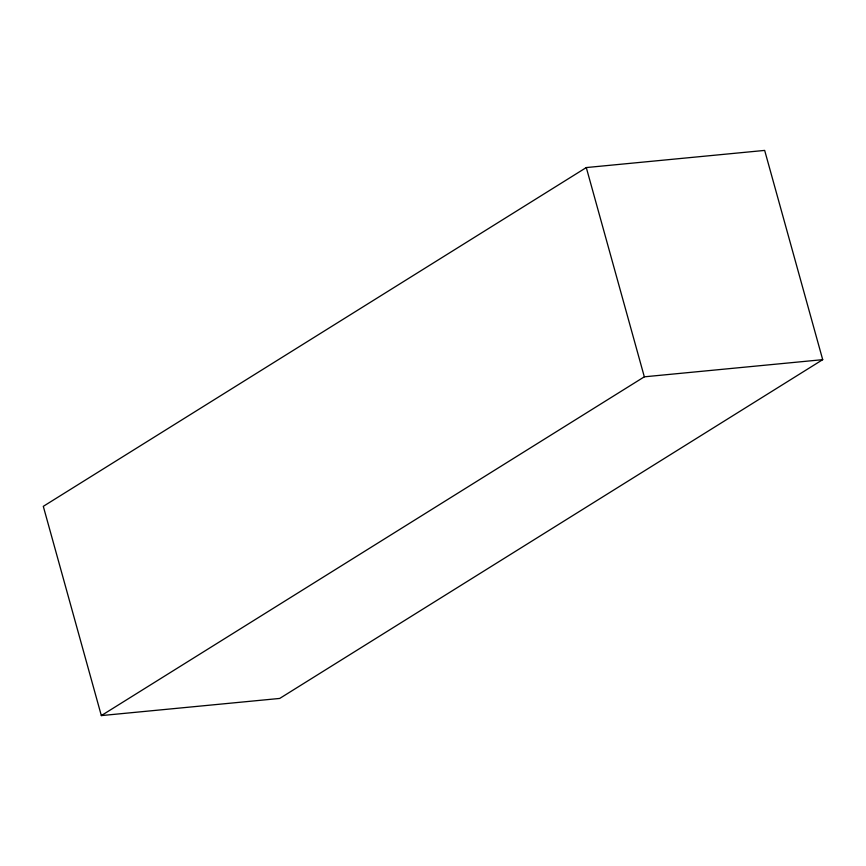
<?xml version="1.0" encoding="UTF-8"?>
<svg xmlns="http://www.w3.org/2000/svg" width="866" height="866" viewBox="0 0 866 866"><rect width="100%" height="100%" fill="white"/><g stroke="black" fill="none" stroke-linecap="round" stroke-linejoin="round"><path stroke-width="1.3" d="M586.293 167.56L43.3 506.339L101.333 715.587L279.707 698.44L822.7 359.661L764.667 150.413L586.293 167.56L644.326 376.818L101.333 715.587M644.326 376.818L822.7 359.661"/></g></svg>
